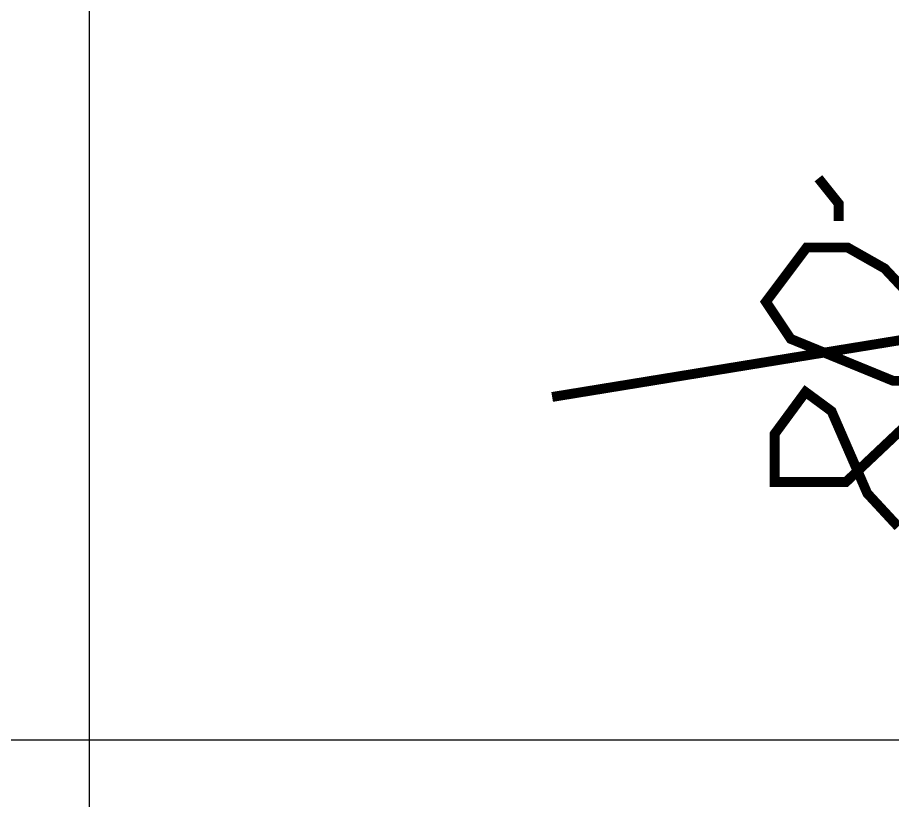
# Model space of a CAD drawing. Extents: x 498328 to 716449, y -893371 to -467753.
# Drawn here: x 607654 to 608544, y -880431 to -879635 of the extents above; entities that cross this region are included whole.
import ezdxf

# ---------------------------------------------------------------- set-up
doc = ezdxf.new("R2010")
doc.units = 0
doc.header["$LTSCALE"] = 1000
doc.layers.get('0').update_dxf_attribs({"linetype": 'CONTINUOUS'})
doc.layers.add('通用-图框C-SHET', color=141, linetype='CONTINUOUS')

# ---------------------------------------------------------------- blocks, each defined once
blk = doc.blocks.new('；liu')
at = {"color": 4, "const_width": 0.5}
for points in [[(165.793, 35.678), (166.391, 34.93), (166.825, 34.388), (166.825, 33.508)], [(152.256, 24.566), (169.972, 27.454)], [(183.918, 25.383), (169.595, 25.383), (164.381, 27.517), (163.124, 29.401), (165.197, 32.163), (167.27, 32.163), (169.155, 31.096), (171.04, 29.087)], [(171.04, 23.876), (168.778, 21.741), (167.197, 20.249), (163.564, 20.249), (163.564, 22.683), (165.135, 24.818), (166.459, 23.843), (168.276, 19.669), (169.846, 17.974)]]:
    blk.add_lwpolyline(points, dxfattribs=at)
blk = doc.blocks.new('图框1')
at = {"layer": '通用-图框C-SHET'}
for p, q in [((707539.41, -229105.97), (707539.41, -235105.97)), ((704539.41, -232105.97), (709539.41, -232105.97))]:
    blk.add_line(p, q, dxfattribs=at)
at = {"xscale": 20, "yscale": 20, "zscale": 20}
blk.add_blockref('；liu', (704965.05, -232248.78), dxfattribs=at)

msp = doc.modelspace()

# ---------------------------------------------------------------- block references
at = {"color": 1, "lineweight": 13}
msp.add_blockref('图框1', (-99812.06, -648263.09), dxfattribs=at)

doc.saveas('drawing.dxf')
